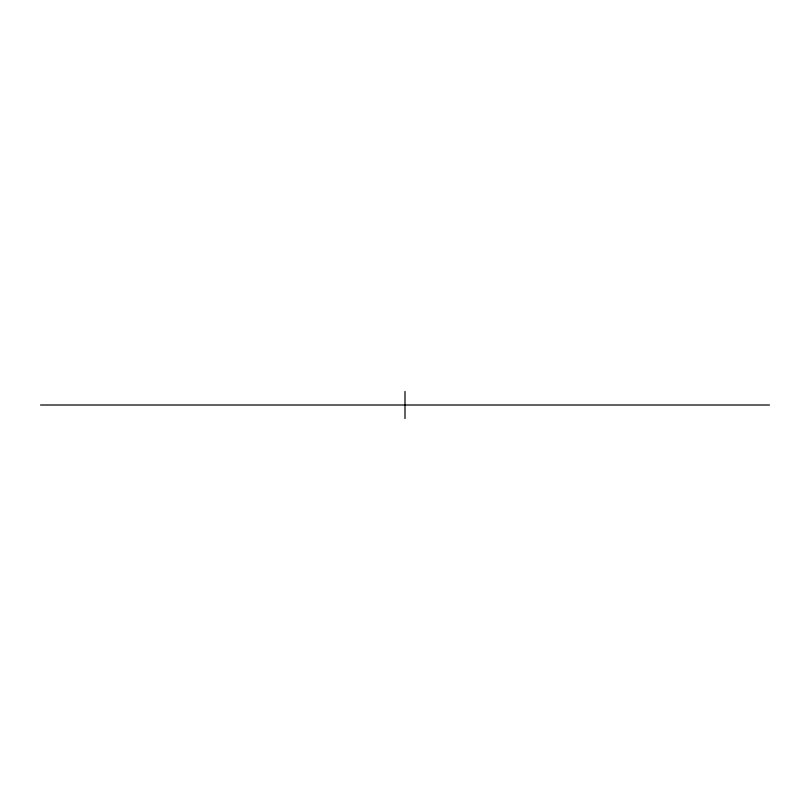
<?xml version="1.0" encoding="UTF-8"?>
<svg xmlns="http://www.w3.org/2000/svg" width="810" height="810" viewBox="0 0 810 810"><rect width="100%" height="100%" fill="white"/><g stroke="black" fill="none" stroke-linecap="round" stroke-linejoin="round"><path stroke-width="1.21" d="M40.54 405L769.46 405M405 391.422L405 418.578"/></g></svg>
